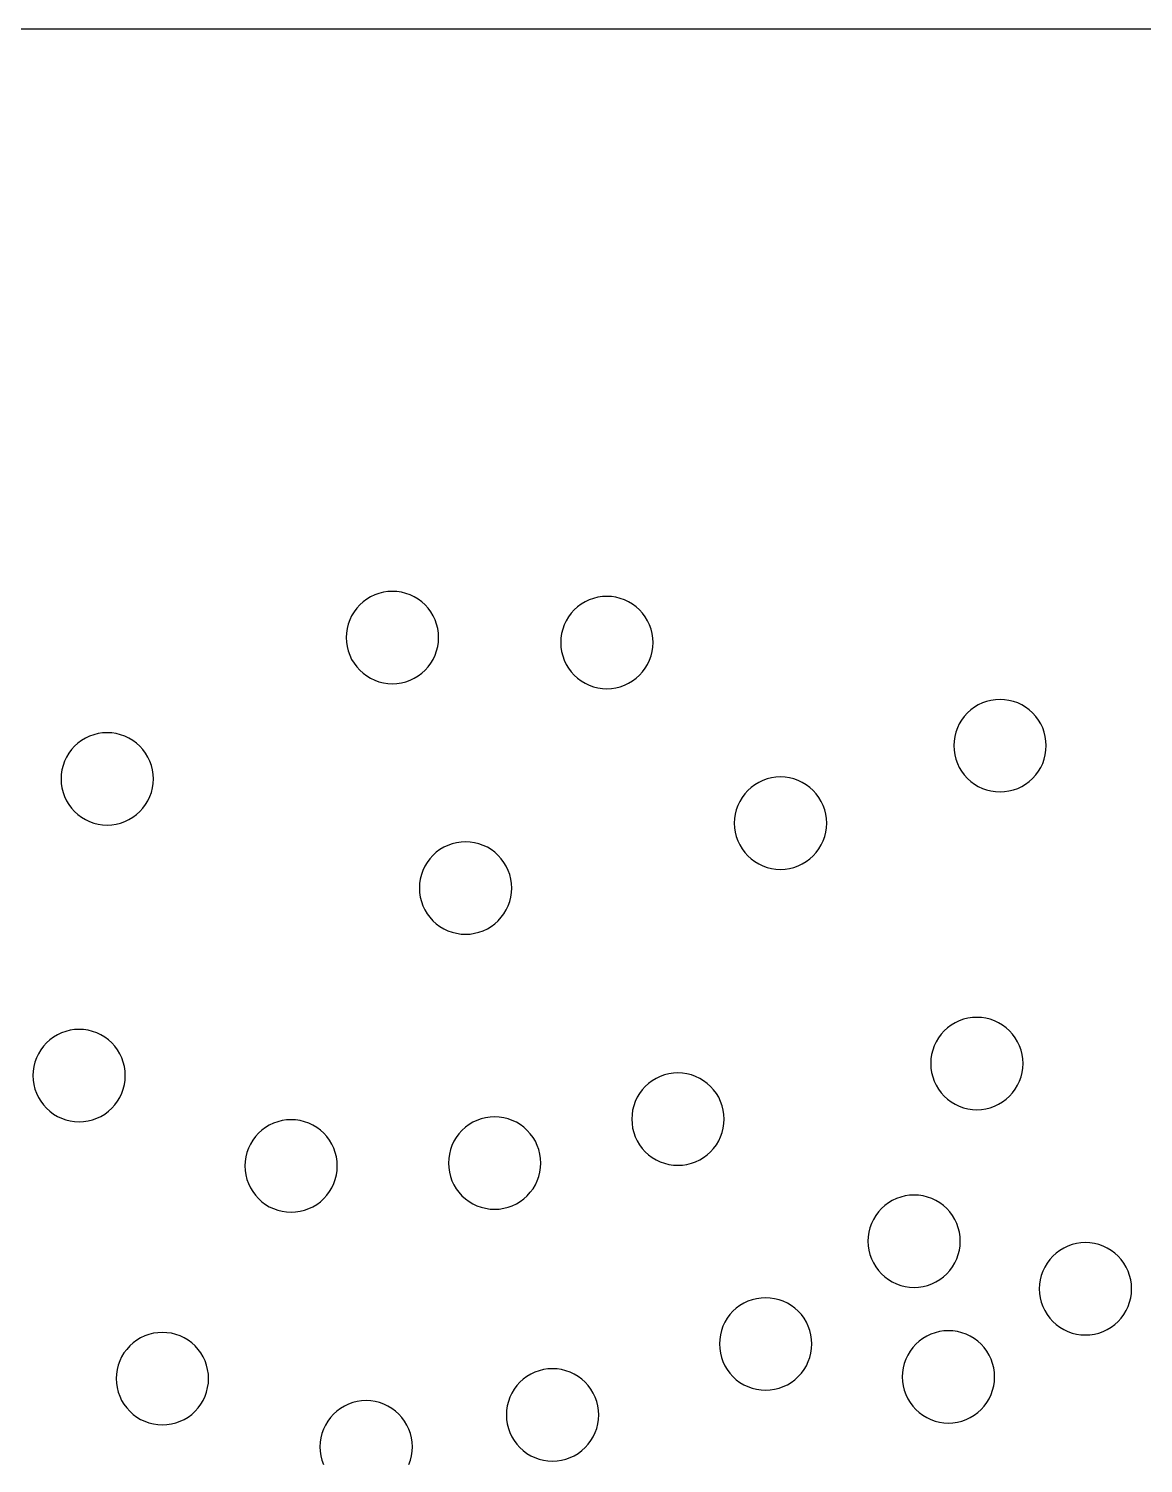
# Model space of a CAD drawing. Header units: millimetres. Extents: x 0 to 406, y 0 to 84.
# Drawn here: x 280.12 to 316.33, y 37.23 to 83.82 of the extents above; entities that cross this region are included whole.
import ezdxf

# ---------------------------------------------------------------- set-up
doc = ezdxf.new("R2010")
doc.units = ezdxf.units.MM

msp = doc.modelspace()

# ---------------------------------------------------------------- linework, layer by layer
at = {"color": 0}
for points in [[(0, 0), (0, 83.82), (406.4, 83.82), (406.4, 0), (0, 0)], [(292.994, 62.988), (293.093, 63.097), (293.18, 63.215), (293.256, 63.341), (293.319, 63.474), (293.368, 63.613), (293.404, 63.756), (293.426, 63.901), (293.433, 64.048), (293.426, 64.195), (293.404, 64.341), (293.368, 64.484), (293.319, 64.622), (293.256, 64.755), (293.18, 64.882), (293.093, 65), (292.994, 65.109), (292.885, 65.208), (292.766, 65.295), (292.64, 65.371), (292.507, 65.434), (292.369, 65.484), (292.226, 65.519), (292.08, 65.541), (291.933, 65.548), (291.786, 65.541), (291.64, 65.519), (291.498, 65.484), (291.359, 65.434), (291.226, 65.371), (291.1, 65.295), (290.981, 65.208), (290.872, 65.109), (290.774, 65), (290.686, 64.882), (290.61, 64.755), (290.547, 64.622), (290.498, 64.484), (290.462, 64.341), (290.44, 64.195), (290.433, 64.048), (290.44, 63.901), (290.462, 63.756), (290.498, 63.613), (290.547, 63.474), (290.61, 63.341), (290.686, 63.215), (290.774, 63.097), (290.872, 62.988), (290.981, 62.889), (291.1, 62.801), (291.226, 62.725), (291.359, 62.662), (291.498, 62.613), (291.64, 62.577), (291.786, 62.555), (291.933, 62.548), (292.08, 62.555), (292.226, 62.577), (292.369, 62.613), (292.507, 62.662), (292.64, 62.725), (292.766, 62.801), (292.885, 62.889), (292.994, 62.988)], [(299.961, 62.825), (300.06, 62.934), (300.148, 63.052), (300.224, 63.178), (300.286, 63.311), (300.336, 63.45), (300.372, 63.593), (300.393, 63.738), (300.401, 63.885), (300.393, 64.032), (300.372, 64.178), (300.336, 64.321), (300.286, 64.459), (300.224, 64.593), (300.148, 64.719), (300.06, 64.837), (299.961, 64.946), (299.852, 65.045), (299.734, 65.133), (299.608, 65.208), (299.475, 65.271), (299.336, 65.321), (299.193, 65.357), (299.048, 65.378), (298.901, 65.385), (298.754, 65.378), (298.608, 65.357), (298.465, 65.321), (298.327, 65.271), (298.194, 65.208), (298.067, 65.133), (297.949, 65.045), (297.84, 64.946), (297.741, 64.837), (297.653, 64.719), (297.578, 64.593), (297.515, 64.459), (297.465, 64.321), (297.429, 64.178), (297.408, 64.032), (297.401, 63.885), (297.408, 63.738), (297.429, 63.593), (297.465, 63.45), (297.515, 63.311), (297.578, 63.178), (297.653, 63.052), (297.741, 62.934), (297.84, 62.825), (297.949, 62.726), (298.067, 62.638), (298.194, 62.563), (298.327, 62.5), (298.465, 62.45), (298.608, 62.414), (298.754, 62.393), (298.901, 62.385), (299.048, 62.393), (299.193, 62.414), (299.336, 62.45), (299.475, 62.5), (299.608, 62.563), (299.734, 62.638), (299.852, 62.726), (299.961, 62.825)], [(312.732, 59.477), (312.831, 59.586), (312.919, 59.705), (312.995, 59.831), (313.058, 59.964), (313.107, 60.103), (313.143, 60.245), (313.164, 60.391), (313.172, 60.538), (313.164, 60.685), (313.143, 60.831), (313.107, 60.973), (313.058, 61.112), (312.995, 61.245), (312.919, 61.371), (312.831, 61.49), (312.732, 61.599), (312.623, 61.698), (312.505, 61.785), (312.379, 61.861), (312.246, 61.924), (312.107, 61.973), (311.964, 62.009), (311.819, 62.031), (311.672, 62.038), (311.525, 62.031), (311.379, 62.009), (311.236, 61.973), (311.098, 61.924), (310.965, 61.861), (310.838, 61.785), (310.72, 61.698), (310.611, 61.599), (310.512, 61.49), (310.424, 61.371), (310.349, 61.245), (310.286, 61.112), (310.236, 60.973), (310.201, 60.831), (310.179, 60.685), (310.172, 60.538), (310.179, 60.391), (310.201, 60.245), (310.236, 60.103), (310.286, 59.964), (310.349, 59.831), (310.424, 59.705), (310.512, 59.586), (310.611, 59.477), (310.72, 59.379), (310.838, 59.291), (310.965, 59.215), (311.098, 59.152), (311.236, 59.103), (311.379, 59.067), (311.525, 59.045), (311.672, 59.038), (311.819, 59.045), (311.964, 59.067), (312.107, 59.103), (312.246, 59.152), (312.379, 59.215), (312.505, 59.291), (312.623, 59.379), (312.732, 59.477)], [(283.729, 58.397), (283.828, 58.506), (283.916, 58.625), (283.991, 58.751), (284.054, 58.884), (284.104, 59.022), (284.14, 59.165), (284.161, 59.311), (284.168, 59.458), (284.161, 59.605), (284.14, 59.751), (284.104, 59.893), (284.054, 60.032), (283.991, 60.165), (283.916, 60.291), (283.828, 60.409), (283.729, 60.519), (283.62, 60.617), (283.502, 60.705), (283.376, 60.781), (283.242, 60.844), (283.104, 60.893), (282.961, 60.929), (282.815, 60.951), (282.668, 60.958), (282.521, 60.951), (282.376, 60.929), (282.233, 60.893), (282.094, 60.844), (281.961, 60.781), (281.835, 60.705), (281.717, 60.617), (281.608, 60.519), (281.509, 60.409), (281.421, 60.291), (281.346, 60.165), (281.283, 60.032), (281.233, 59.893), (281.197, 59.751), (281.176, 59.605), (281.168, 59.458), (281.176, 59.311), (281.197, 59.165), (281.233, 59.022), (281.283, 58.884), (281.346, 58.751), (281.421, 58.625), (281.509, 58.506), (281.608, 58.397), (281.717, 58.298), (281.835, 58.211), (281.961, 58.135), (282.094, 58.072), (282.233, 58.022), (282.376, 57.987), (282.521, 57.965), (282.668, 57.958), (282.815, 57.965), (282.961, 57.987), (283.104, 58.022), (283.242, 58.072), (283.376, 58.135), (283.502, 58.211), (283.62, 58.298), (283.729, 58.397)], [(305.602, 56.96), (305.701, 57.069), (305.789, 57.187), (305.864, 57.314), (305.927, 57.447), (305.977, 57.585), (306.013, 57.728), (306.034, 57.874), (306.041, 58.021), (306.034, 58.168), (306.013, 58.313), (305.977, 58.456), (305.927, 58.595), (305.864, 58.728), (305.789, 58.854), (305.701, 58.972), (305.602, 59.081), (305.493, 59.18), (305.375, 59.268), (305.248, 59.344), (305.115, 59.407), (304.977, 59.456), (304.834, 59.492), (304.688, 59.513), (304.541, 59.521), (304.394, 59.513), (304.249, 59.492), (304.106, 59.456), (303.967, 59.407), (303.834, 59.344), (303.708, 59.268), (303.59, 59.18), (303.481, 59.081), (303.382, 58.972), (303.294, 58.854), (303.219, 58.728), (303.156, 58.595), (303.106, 58.456), (303.07, 58.313), (303.049, 58.168), (303.041, 58.021), (303.049, 57.874), (303.07, 57.728), (303.106, 57.585), (303.156, 57.447), (303.219, 57.314), (303.294, 57.187), (303.382, 57.069), (303.481, 56.96), (303.59, 56.861), (303.708, 56.774), (303.834, 56.698), (303.967, 56.635), (304.106, 56.585), (304.249, 56.55), (304.394, 56.528), (304.541, 56.521), (304.688, 56.528), (304.834, 56.55), (304.977, 56.585), (305.115, 56.635), (305.248, 56.698), (305.375, 56.774), (305.493, 56.861), (305.602, 56.96)], [(295.371, 54.854), (295.47, 54.964), (295.558, 55.082), (295.634, 55.208), (295.697, 55.341), (295.746, 55.48), (295.782, 55.623), (295.804, 55.768), (295.811, 55.915), (295.804, 56.062), (295.782, 56.208), (295.746, 56.351), (295.697, 56.489), (295.634, 56.622), (295.558, 56.749), (295.47, 56.867), (295.371, 56.976), (295.262, 57.075), (295.144, 57.162), (295.018, 57.238), (294.885, 57.301), (294.746, 57.351), (294.603, 57.386), (294.458, 57.408), (294.311, 57.415), (294.164, 57.408), (294.018, 57.386), (293.875, 57.351), (293.737, 57.301), (293.604, 57.238), (293.477, 57.162), (293.359, 57.075), (293.25, 56.976), (293.151, 56.867), (293.064, 56.749), (292.988, 56.622), (292.925, 56.489), (292.875, 56.351), (292.84, 56.208), (292.818, 56.062), (292.811, 55.915), (292.818, 55.768), (292.84, 55.623), (292.875, 55.48), (292.925, 55.341), (292.988, 55.208), (293.064, 55.082), (293.151, 54.964), (293.25, 54.854), (293.359, 54.756), (293.477, 54.668), (293.604, 54.592), (293.737, 54.529), (293.875, 54.48), (294.018, 54.444), (294.164, 54.422), (294.311, 54.415), (294.458, 54.422), (294.603, 54.444), (294.746, 54.48), (294.885, 54.529), (295.018, 54.592), (295.144, 54.668), (295.262, 54.756), (295.371, 54.854)], [(311.981, 49.156), (312.08, 49.265), (312.167, 49.383), (312.243, 49.509), (312.306, 49.642), (312.356, 49.781), (312.391, 49.924), (312.413, 50.069), (312.42, 50.216), (312.413, 50.364), (312.391, 50.509), (312.356, 50.652), (312.306, 50.791), (312.243, 50.924), (312.167, 51.05), (312.08, 51.168), (311.981, 51.277), (311.872, 51.376), (311.754, 51.464), (311.627, 51.539), (311.494, 51.602), (311.356, 51.652), (311.213, 51.688), (311.067, 51.709), (310.92, 51.716), (310.773, 51.709), (310.628, 51.688), (310.485, 51.652), (310.346, 51.602), (310.213, 51.539), (310.087, 51.464), (309.969, 51.376), (309.86, 51.277), (309.761, 51.168), (309.673, 51.05), (309.597, 50.924), (309.534, 50.791), (309.485, 50.652), (309.449, 50.509), (309.428, 50.364), (309.42, 50.216), (309.428, 50.069), (309.449, 49.924), (309.485, 49.781), (309.534, 49.642), (309.597, 49.509), (309.673, 49.383), (309.761, 49.265), (309.86, 49.156), (309.969, 49.057), (310.087, 48.969), (310.213, 48.894), (310.346, 48.831), (310.485, 48.781), (310.628, 48.745), (310.773, 48.724), (310.92, 48.716), (311.067, 48.724), (311.213, 48.745), (311.356, 48.781), (311.494, 48.831), (311.627, 48.894), (311.754, 48.969), (311.872, 49.057), (311.981, 49.156)], [(282.817, 48.763), (282.916, 48.872), (283.004, 48.99), (283.079, 49.116), (283.142, 49.249), (283.192, 49.388), (283.228, 49.531), (283.249, 49.676), (283.256, 49.823), (283.249, 49.97), (283.228, 50.116), (283.192, 50.259), (283.142, 50.397), (283.079, 50.53), (283.004, 50.657), (282.916, 50.775), (282.817, 50.884), (282.708, 50.983), (282.59, 51.07), (282.463, 51.146), (282.33, 51.209), (282.192, 51.259), (282.049, 51.294), (281.903, 51.316), (281.756, 51.323), (281.609, 51.316), (281.464, 51.294), (281.321, 51.259), (281.182, 51.209), (281.049, 51.146), (280.923, 51.07), (280.805, 50.983), (280.696, 50.884), (280.597, 50.775), (280.509, 50.657), (280.434, 50.53), (280.371, 50.397), (280.321, 50.259), (280.285, 50.116), (280.264, 49.97), (280.256, 49.823), (280.264, 49.676), (280.285, 49.531), (280.321, 49.388), (280.371, 49.249), (280.434, 49.116), (280.509, 48.99), (280.597, 48.872), (280.696, 48.763), (280.805, 48.664), (280.923, 48.576), (281.049, 48.5), (281.182, 48.437), (281.321, 48.388), (281.464, 48.352), (281.609, 48.33), (281.756, 48.323), (281.903, 48.33), (282.049, 48.352), (282.192, 48.388), (282.33, 48.437), (282.463, 48.5), (282.59, 48.576), (282.708, 48.664), (282.817, 48.763)], [(302.27, 47.351), (302.369, 47.46), (302.457, 47.578), (302.533, 47.704), (302.595, 47.838), (302.645, 47.976), (302.681, 48.119), (302.702, 48.265), (302.71, 48.412), (302.702, 48.559), (302.681, 48.704), (302.645, 48.847), (302.595, 48.986), (302.533, 49.119), (302.457, 49.245), (302.369, 49.363), (302.27, 49.472), (302.161, 49.571), (302.043, 49.659), (301.917, 49.734), (301.784, 49.797), (301.645, 49.847), (301.502, 49.883), (301.357, 49.904), (301.21, 49.912), (301.063, 49.904), (300.917, 49.883), (300.774, 49.847), (300.636, 49.797), (300.503, 49.734), (300.376, 49.659), (300.258, 49.571), (300.149, 49.472), (300.05, 49.363), (299.962, 49.245), (299.887, 49.119), (299.824, 48.986), (299.774, 48.847), (299.738, 48.704), (299.717, 48.559), (299.71, 48.412), (299.717, 48.265), (299.738, 48.119), (299.774, 47.976), (299.824, 47.838), (299.887, 47.704), (299.962, 47.578), (300.05, 47.46), (300.149, 47.351), (300.258, 47.252), (300.376, 47.164), (300.503, 47.089), (300.636, 47.026), (300.774, 46.976), (300.917, 46.94), (301.063, 46.919), (301.21, 46.912), (301.357, 46.919), (301.502, 46.94), (301.645, 46.976), (301.784, 47.026), (301.917, 47.089), (302.043, 47.164), (302.161, 47.252), (302.27, 47.351)], [(296.316, 45.924), (296.414, 46.034), (296.502, 46.152), (296.578, 46.278), (296.641, 46.411), (296.69, 46.55), (296.726, 46.692), (296.748, 46.838), (296.755, 46.985), (296.748, 47.132), (296.726, 47.278), (296.69, 47.421), (296.641, 47.559), (296.578, 47.692), (296.502, 47.818), (296.414, 47.937), (296.316, 48.046), (296.206, 48.145), (296.088, 48.232), (295.962, 48.308), (295.829, 48.371), (295.69, 48.421), (295.548, 48.456), (295.402, 48.478), (295.255, 48.485), (295.108, 48.478), (294.962, 48.456), (294.819, 48.421), (294.681, 48.371), (294.548, 48.308), (294.422, 48.232), (294.303, 48.145), (294.194, 48.046), (294.095, 47.937), (294.008, 47.818), (293.932, 47.692), (293.869, 47.559), (293.819, 47.421), (293.784, 47.278), (293.762, 47.132), (293.755, 46.985), (293.762, 46.838), (293.784, 46.692), (293.819, 46.55), (293.869, 46.411), (293.932, 46.278), (294.008, 46.152), (294.095, 46.034), (294.194, 45.924), (294.303, 45.826), (294.422, 45.738), (294.548, 45.662), (294.681, 45.599), (294.819, 45.55), (294.962, 45.514), (295.108, 45.492), (295.255, 45.485), (295.402, 45.492), (295.548, 45.514), (295.69, 45.55), (295.829, 45.599), (295.962, 45.662), (296.088, 45.738), (296.206, 45.826), (296.316, 45.924)], [(289.703, 45.829), (289.802, 45.938), (289.889, 46.057), (289.965, 46.183), (290.028, 46.316), (290.077, 46.455), (290.113, 46.597), (290.135, 46.743), (290.142, 46.89), (290.135, 47.037), (290.113, 47.183), (290.077, 47.325), (290.028, 47.464), (289.965, 47.597), (289.889, 47.723), (289.802, 47.842), (289.703, 47.951), (289.594, 48.05), (289.475, 48.137), (289.349, 48.213), (289.216, 48.276), (289.077, 48.325), (288.935, 48.361), (288.789, 48.383), (288.642, 48.39), (288.495, 48.383), (288.349, 48.361), (288.207, 48.325), (288.068, 48.276), (287.935, 48.213), (287.809, 48.137), (287.69, 48.05), (287.581, 47.951), (287.483, 47.842), (287.395, 47.723), (287.319, 47.597), (287.256, 47.464), (287.207, 47.325), (287.171, 47.183), (287.149, 47.037), (287.142, 46.89), (287.149, 46.743), (287.171, 46.597), (287.207, 46.455), (287.256, 46.316), (287.319, 46.183), (287.395, 46.057), (287.483, 45.938), (287.581, 45.829), (287.69, 45.73), (287.809, 45.643), (287.935, 45.567), (288.068, 45.504), (288.207, 45.455), (288.349, 45.419), (288.495, 45.397), (288.642, 45.39), (288.789, 45.397), (288.935, 45.419), (289.077, 45.455), (289.216, 45.504), (289.349, 45.567), (289.475, 45.643), (289.594, 45.73), (289.703, 45.829)], [(309.941, 43.385), (310.04, 43.494), (310.128, 43.613), (310.204, 43.739), (310.267, 43.872), (310.316, 44.011), (310.352, 44.153), (310.373, 44.299), (310.381, 44.446), (310.373, 44.593), (310.352, 44.739), (310.316, 44.881), (310.267, 45.02), (310.204, 45.153), (310.128, 45.279), (310.04, 45.398), (309.941, 45.507), (309.832, 45.605), (309.714, 45.693), (309.588, 45.769), (309.455, 45.832), (309.316, 45.881), (309.173, 45.917), (309.028, 45.939), (308.881, 45.946), (308.734, 45.939), (308.588, 45.917), (308.445, 45.881), (308.307, 45.832), (308.174, 45.769), (308.047, 45.693), (307.929, 45.605), (307.82, 45.507), (307.721, 45.398), (307.634, 45.279), (307.558, 45.153), (307.495, 45.02), (307.445, 44.881), (307.41, 44.739), (307.388, 44.593), (307.381, 44.446), (307.388, 44.299), (307.41, 44.153), (307.445, 44.011), (307.495, 43.872), (307.558, 43.739), (307.634, 43.613), (307.721, 43.494), (307.82, 43.385), (307.929, 43.286), (308.047, 43.199), (308.174, 43.123), (308.307, 43.06), (308.445, 43.011), (308.588, 42.975), (308.734, 42.953), (308.881, 42.946), (309.028, 42.953), (309.173, 42.975), (309.316, 43.011), (309.455, 43.06), (309.588, 43.123), (309.714, 43.199), (309.832, 43.286), (309.941, 43.385)], [(315.508, 41.84), (315.607, 41.949), (315.695, 42.067), (315.771, 42.193), (315.834, 42.326), (315.883, 42.465), (315.919, 42.608), (315.941, 42.753), (315.948, 42.901), (315.941, 43.048), (315.919, 43.193), (315.883, 43.336), (315.834, 43.475), (315.771, 43.608), (315.695, 43.734), (315.607, 43.852), (315.508, 43.961), (315.399, 44.06), (315.281, 44.148), (315.155, 44.223), (315.022, 44.286), (314.883, 44.336), (314.74, 44.372), (314.595, 44.393), (314.448, 44.401), (314.301, 44.393), (314.155, 44.372), (314.012, 44.336), (313.874, 44.286), (313.741, 44.223), (313.614, 44.148), (313.496, 44.06), (313.387, 43.961), (313.288, 43.852), (313.201, 43.734), (313.125, 43.608), (313.062, 43.475), (313.012, 43.336), (312.977, 43.193), (312.955, 43.048), (312.948, 42.901), (312.955, 42.753), (312.977, 42.608), (313.012, 42.465), (313.062, 42.326), (313.125, 42.193), (313.201, 42.067), (313.288, 41.949), (313.387, 41.84), (313.496, 41.741), (313.614, 41.653), (313.741, 41.578), (313.874, 41.515), (314.012, 41.465), (314.155, 41.429), (314.301, 41.408), (314.448, 41.401), (314.595, 41.408), (314.74, 41.429), (314.883, 41.465), (315.022, 41.515), (315.155, 41.578), (315.281, 41.653), (315.399, 41.741), (315.508, 41.84)], [(305.119, 40.048), (305.218, 40.157), (305.305, 40.276), (305.381, 40.402), (305.444, 40.535), (305.493, 40.674), (305.529, 40.816), (305.551, 40.962), (305.558, 41.109), (305.551, 41.256), (305.529, 41.402), (305.493, 41.544), (305.444, 41.683), (305.381, 41.816), (305.305, 41.942), (305.218, 42.061), (305.119, 42.17), (305.01, 42.269), (304.891, 42.356), (304.765, 42.432), (304.632, 42.495), (304.493, 42.544), (304.351, 42.58), (304.205, 42.602), (304.058, 42.609), (303.911, 42.602), (303.765, 42.58), (303.623, 42.544), (303.484, 42.495), (303.351, 42.432), (303.225, 42.356), (303.106, 42.269), (302.997, 42.17), (302.899, 42.061), (302.811, 41.942), (302.735, 41.816), (302.672, 41.683), (302.623, 41.544), (302.587, 41.402), (302.565, 41.256), (302.558, 41.109), (302.565, 40.962), (302.587, 40.816), (302.623, 40.674), (302.672, 40.535), (302.735, 40.402), (302.811, 40.276), (302.899, 40.157), (302.997, 40.048), (303.106, 39.95), (303.225, 39.862), (303.351, 39.786), (303.484, 39.723), (303.623, 39.674), (303.765, 39.638), (303.911, 39.616), (304.058, 39.609), (304.205, 39.616), (304.351, 39.638), (304.493, 39.674), (304.632, 39.723), (304.765, 39.786), (304.891, 39.862), (305.01, 39.95), (305.119, 40.048)], [(285.522, 38.923), (285.621, 39.032), (285.708, 39.15), (285.784, 39.276), (285.847, 39.409), (285.897, 39.548), (285.932, 39.691), (285.954, 39.836), (285.961, 39.983), (285.954, 40.13), (285.932, 40.276), (285.897, 40.419), (285.847, 40.557), (285.784, 40.69), (285.708, 40.817), (285.621, 40.935), (285.522, 41.044), (285.413, 41.143), (285.295, 41.231), (285.168, 41.306), (285.035, 41.369), (284.897, 41.419), (284.754, 41.455), (284.608, 41.476), (284.461, 41.483), (284.314, 41.476), (284.169, 41.455), (284.026, 41.419), (283.887, 41.369), (283.754, 41.306), (283.628, 41.231), (283.51, 41.143), (283.401, 41.044), (283.302, 40.935), (283.214, 40.817), (283.138, 40.69), (283.075, 40.557), (283.026, 40.419), (282.99, 40.276), (282.968, 40.13), (282.961, 39.983), (282.968, 39.836), (282.99, 39.691), (283.026, 39.548), (283.075, 39.409), (283.138, 39.276), (283.214, 39.15), (283.302, 39.032), (283.401, 38.923), (283.51, 38.824), (283.628, 38.736), (283.754, 38.66), (283.887, 38.598), (284.026, 38.548), (284.169, 38.512), (284.314, 38.491), (284.461, 38.483), (284.608, 38.491), (284.754, 38.512), (284.897, 38.548), (285.035, 38.598), (285.168, 38.66), (285.295, 38.736), (285.413, 38.824), (285.522, 38.923)], [(311.058, 38.98), (311.157, 39.089), (311.244, 39.207), (311.32, 39.333), (311.383, 39.466), (311.433, 39.605), (311.468, 39.748), (311.49, 39.893), (311.497, 40.04), (311.49, 40.187), (311.468, 40.333), (311.433, 40.476), (311.383, 40.614), (311.32, 40.747), (311.244, 40.874), (311.157, 40.992), (311.058, 41.101), (310.949, 41.2), (310.83, 41.288), (310.704, 41.363), (310.571, 41.426), (310.433, 41.476), (310.29, 41.512), (310.144, 41.533), (309.997, 41.54), (309.85, 41.533), (309.704, 41.512), (309.562, 41.476), (309.423, 41.426), (309.29, 41.363), (309.164, 41.288), (309.046, 41.2), (308.936, 41.101), (308.838, 40.992), (308.75, 40.874), (308.674, 40.747), (308.611, 40.614), (308.562, 40.476), (308.526, 40.333), (308.504, 40.187), (308.497, 40.04), (308.504, 39.893), (308.526, 39.748), (308.562, 39.605), (308.611, 39.466), (308.674, 39.333), (308.75, 39.207), (308.838, 39.089), (308.936, 38.98), (309.046, 38.881), (309.164, 38.793), (309.29, 38.717), (309.423, 38.655), (309.562, 38.605), (309.704, 38.569), (309.85, 38.548), (309.997, 38.54), (310.144, 38.548), (310.29, 38.569), (310.433, 38.605), (310.571, 38.655), (310.704, 38.717), (310.83, 38.793), (310.949, 38.881), (311.058, 38.98)], [(298.196, 37.744), (298.295, 37.853), (298.383, 37.971), (298.458, 38.097), (298.521, 38.231), (298.571, 38.369), (298.607, 38.512), (298.628, 38.658), (298.636, 38.805), (298.628, 38.952), (298.607, 39.097), (298.571, 39.24), (298.521, 39.379), (298.458, 39.512), (298.383, 39.638), (298.295, 39.756), (298.196, 39.865), (298.087, 39.964), (297.969, 40.052), (297.843, 40.127), (297.71, 40.19), (297.571, 40.24), (297.428, 40.276), (297.283, 40.297), (297.136, 40.305), (296.988, 40.297), (296.843, 40.276), (296.7, 40.24), (296.561, 40.19), (296.428, 40.127), (296.302, 40.052), (296.184, 39.964), (296.075, 39.865), (295.976, 39.756), (295.888, 39.638), (295.813, 39.512), (295.75, 39.379), (295.7, 39.24), (295.664, 39.097), (295.643, 38.952), (295.636, 38.805), (295.643, 38.658), (295.664, 38.512), (295.7, 38.369), (295.75, 38.231), (295.813, 38.097), (295.888, 37.971), (295.976, 37.853), (296.075, 37.744), (296.184, 37.645), (296.302, 37.557), (296.428, 37.482), (296.561, 37.419), (296.7, 37.369), (296.843, 37.333), (296.988, 37.312), (297.136, 37.305), (297.283, 37.312), (297.428, 37.333), (297.571, 37.369), (297.71, 37.419), (297.843, 37.482), (297.969, 37.557), (298.087, 37.645), (298.196, 37.744)], [(292.467, 37.196), (292.516, 37.335), (292.552, 37.478), (292.574, 37.623), (292.581, 37.77), (292.574, 37.917), (292.552, 38.063), (292.516, 38.206), (292.467, 38.344), (292.404, 38.478), (292.328, 38.604), (292.24, 38.722), (292.141, 38.831), (292.032, 38.93), (291.914, 39.018), (291.788, 39.093), (291.655, 39.156), (291.516, 39.206), (291.373, 39.242), (291.228, 39.263), (291.081, 39.27), (290.934, 39.263), (290.788, 39.242), (290.645, 39.206), (290.507, 39.156), (290.374, 39.093), (290.247, 39.018), (290.129, 38.93), (290.02, 38.831), (289.921, 38.722), (289.834, 38.604), (289.758, 38.478), (289.695, 38.344), (289.645, 38.206), (289.61, 38.063), (289.588, 37.917), (289.581, 37.77), (289.588, 37.623), (289.61, 37.478), (289.645, 37.335), (289.695, 37.196)]]:
    msp.add_lwpolyline(points, dxfattribs=at)

doc.saveas('drawing.dxf')
